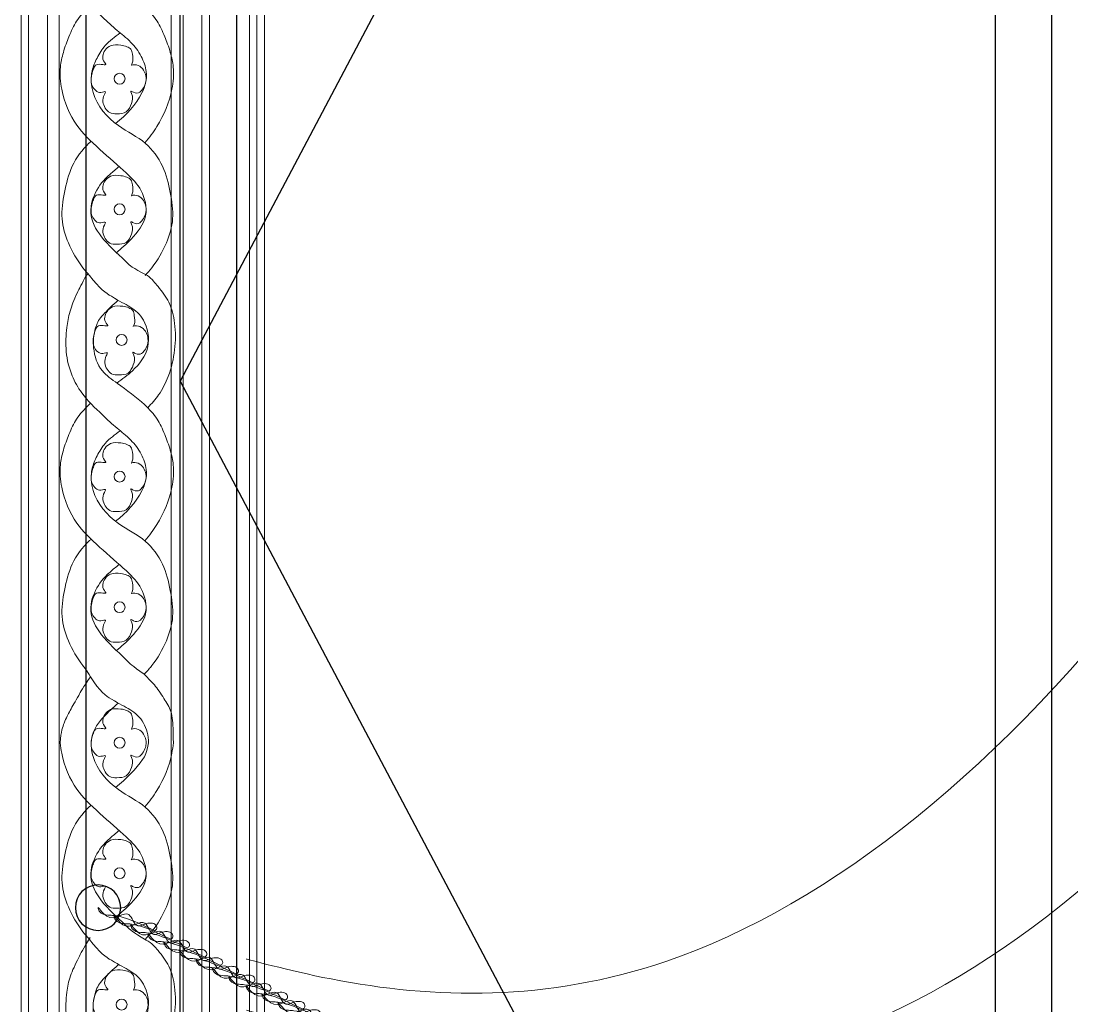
# Model space of a CAD drawing. Header units: inches. Extents: x -12478 to 399182, y -16583 to 525552.
# Drawn here: x 61262 to 61820, y 34328 to 34851 of the extents above; entities that cross this region are included whole.
import ezdxf
from ezdxf.lldxf.tags import DXFTag

# ---------------------------------------------------------------- set-up
doc = ezdxf.new("R2010")
doc.units = ezdxf.units.IN
doc.header["$LTSCALE"] = 1000
doc.header["$MEASUREMENT"] = 0
for name, color, linetype in [('8', 8, 'Continuous'), ('A-DIM', 9, 'Continuous'), ('FURNITURE', 200, 'Continuous'), ('Layer3', 3, 'Continuous'), ('WOOD', 23, 'Continuous'), ('WOOD 01', 34, 'Continuous')]:
    doc.layers.add(name, color=color, linetype=linetype)
for name, color, linetype, lineweight in [('Bronze', 40, 'Continuous', 0), ('Fabric', 253, 'Continuous', 0), ('GRC', 41, 'Continuous', 0)]:
    doc.layers.add(name, color=color, linetype=linetype, lineweight=lineweight)
tags = doc.linetypes.add('DASHED2', pattern=[0.375, 0.25, -0.125]).pattern_tags.tags
tags[6:7] = [DXFTag(74, 4), DXFTag(75, 0), DXFTag(340, '0'), DXFTag(46, 1.0), DXFTag(50, 0.0), DXFTag(44, 0.0), DXFTag(45, 0.0)]
tags[4:5] = [DXFTag(74, 4), DXFTag(75, 0), DXFTag(340, '0'), DXFTag(46, 1.0), DXFTag(50, 0.0), DXFTag(44, 0.0), DXFTag(45, 0.0)]

# ---------------------------------------------------------------- blocks, each defined once
blk = doc.blocks.new('EMBRASSE 2')
at = {"layer": 'FURNITURE', "color": 40, "lineweight": 0, "ltscale": 1000}
for points in [[(5149.87, -9157.81, 0), (5158.42, -9153.85, 0), (5171.67, -9149.69, 0), (5174.54, -9149.5, 0), (5179.31, -9147.4, 0), (5180.01, -9145.71, 0), (5175.38, -9150.08, 0), (5163.66, -9149.21, 0), (5158.91, -9155.22, 0), (5155.15, -9154.24, 0), (5151.87, -9153.71, 0), (5149.27, -9154.89, 0), (5148.85, -9156.67, 0), (5149.87, -9157.81, 0)], [(5132.54, -9166.94, 0), (5141.09, -9162.98, 0), (5154.34, -9158.82, 0), (5157.2, -9158.63, 0), (5161.97, -9156.53, 0), (5162.68, -9154.84, 0), (5158.04, -9159.21, 0), (5146.32, -9158.34, 0), (5141.57, -9164.35, 0), (5137.82, -9163.37, 0), (5134.53, -9162.84, 0), (5131.93, -9164.02, 0), (5131.52, -9165.8, 0), (5132.54, -9166.94, 0)], [(5141.31, -9162.31, 0), (5149.86, -9158.36, 0), (5163.11, -9154.2, 0), (5165.98, -9154, 0), (5170.75, -9151.91, 0), (5171.45, -9150.21, 0), (5166.81, -9154.59, 0), (5155.09, -9153.72, 0), (5150.34, -9159.73, 0), (5146.59, -9158.75, 0), (5143.31, -9158.22, 0), (5140.71, -9159.4, 0), (5140.29, -9161.18, 0), (5141.31, -9162.31, 0)], [(5123.33, -9171.78, 0), (5131.88, -9167.83, 0), (5145.13, -9163.67, 0), (5148, -9163.47, 0), (5152.77, -9161.38, 0), (5153.47, -9159.68, 0), (5148.84, -9164.06, 0), (5137.12, -9163.19, 0), (5132.37, -9169.2, 0), (5128.61, -9168.22, 0), (5125.33, -9167.69, 0), (5122.73, -9168.86, 0), (5122.31, -9170.64, 0), (5123.33, -9171.78, 0)], [(5114.91, -9176.22, 0), (5123.46, -9172.27, 0), (5136.71, -9168.1, 0), (5139.57, -9167.91, 0), (5144.34, -9165.81, 0), (5145.05, -9164.12, 0), (5140.41, -9168.5, 0), (5128.69, -9167.63, 0), (5123.94, -9173.64, 0), (5120.19, -9172.66, 0), (5116.9, -9172.13, 0), (5114.3, -9173.3, 0), (5113.89, -9175.08, 0), (5114.91, -9176.22, 0)], [(5106.54, -9180.79, 0), (5115.09, -9176.84, 0), (5128.34, -9172.67, 0), (5131.21, -9172.48, 0), (5135.98, -9170.38, 0), (5136.68, -9168.69, 0), (5132.05, -9173.06, 0), (5120.33, -9172.19, 0), (5115.58, -9178.21, 0), (5111.82, -9177.22, 0), (5108.54, -9176.69, 0), (5105.94, -9177.87, 0), (5105.52, -9179.65, 0), (5106.54, -9180.79, 0)], [(5097.8, -9185.39, 0), (5106.35, -9181.44, 0), (5119.6, -9177.28, 0), (5122.47, -9177.08, 0), (5127.23, -9174.99, 0), (5127.94, -9173.29, 0), (5123.3, -9177.67, 0), (5111.58, -9176.8, 0), (5106.83, -9182.81, 0), (5103.08, -9181.83, 0), (5099.8, -9181.3, 0), (5097.2, -9182.47, 0), (5096.78, -9184.25, 0), (5097.8, -9185.39, 0)], [(5080.46, -9194.52, 0), (5089.01, -9190.57, 0), (5102.26, -9186.41, 0), (5105.13, -9186.21, 0), (5109.9, -9184.12, 0), (5110.6, -9182.42, 0), (5105.97, -9186.8, 0), (5094.25, -9185.93, 0), (5089.5, -9191.94, 0), (5085.74, -9190.96, 0), (5082.46, -9190.43, 0), (5079.86, -9191.6, 0), (5079.44, -9193.38, 0), (5080.46, -9194.52, 0)], [(5089.24, -9189.9, 0), (5097.79, -9185.95, 0), (5111.04, -9181.79, 0), (5113.91, -9181.59, 0), (5118.67, -9179.5, 0), (5119.38, -9177.8, 0), (5114.74, -9182.18, 0), (5103.02, -9181.31, 0), (5098.27, -9187.32, 0), (5094.52, -9186.34, 0), (5091.23, -9185.81, 0), (5088.64, -9186.98, 0), (5088.22, -9188.76, 0), (5089.24, -9189.9, 0)], [(5071.26, -9199.37, 0), (5079.81, -9195.42, 0), (5093.06, -9191.25, 0), (5095.93, -9191.06, 0), (5100.7, -9188.96, 0), (5101.4, -9187.27, 0), (5096.76, -9191.65, 0), (5085.04, -9190.78, 0), (5080.29, -9196.79, 0), (5076.54, -9195.81, 0), (5073.26, -9195.28, 0), (5070.66, -9196.45, 0), (5070.24, -9198.23, 0), (5071.26, -9199.37, 0)], [(5062.83, -9203.81, 0), (5071.38, -9199.86, 0), (5084.63, -9195.69, 0), (5087.5, -9195.5, 0), (5092.27, -9193.4, 0), (5092.97, -9191.71, 0), (5088.34, -9196.08, 0), (5076.62, -9195.21, 0), (5071.87, -9201.23, 0), (5068.11, -9200.24, 0), (5064.83, -9199.71, 0), (5062.23, -9200.89, 0), (5061.81, -9202.67, 0), (5062.83, -9203.81, 0)], [(5054.24, -9208.34, 0), (5062.79, -9204.38, 0), (5076.04, -9200.22, 0), (5078.91, -9200.02, 0), (5083.67, -9197.93, 0), (5084.38, -9196.23, 0), (5079.74, -9200.61, 0), (5068.02, -9199.74, 0), (5063.27, -9205.75, 0), (5059.52, -9204.77, 0), (5056.24, -9204.24, 0), (5053.64, -9205.42, 0), (5053.22, -9207.2, 0), (5054.24, -9208.34, 0)]]:
    blk.add_spline(points, degree=3, dxfattribs=at)
blk = doc.blocks.new('curtain elev1')
at = {"layer": 'A-DIM'}
blk.add_circle((324541.01, -9150, 0), 12.05, dxfattribs=at)
at = {"layer": 'Fabric', "lineweight": 0}
for points, knots in [([(323533.89, -7402.77, 0), (323599.45, -8278.92, 0), (323669.18, -8620.94, 0), (323926.33, -9075.52, 0), (324146.65, -9251.76, 0), (324316.14, -9247.72, 0), (324462.23, -9204.37, 0)], [407.218474, 407.218474, 407.218474, 407.218474, 756.841523, 881.937441, 1071.680382, 1265.355331, 1265.355331, 1265.355331, 1265.355331]), ([(323592.59, -7406.31, 0), (323660.08, -8168.89, 0), (323725.04, -8542.6, 0), (323998.33, -9025.72, 0), (324218.66, -9201.96, 0), (324388.33, -9197.92, 0), (324462.23, -9177.21, 0), (324462.23, -9177.21, 0), (324462.23, -9177.21, 0), (324462.23, -9177.21, 0)], [365.515274, 365.515274, 365.515274, 365.515274, 756.841523, 881.937441, 1071.680382, 1208.200709, 1265.782785, 1265.782785, 1265.786307, 1265.786307, 1265.786307, 1265.786307])]:
    blk.add_open_spline(points, degree=3, knots=knots, dxfattribs=at)
at = {"layer": 'GRC', "color": 1, "lineweight": 0, "extrusion": (0, 0, -1), "xscale": -1, "zscale": -1}
blk.add_blockref('EMBRASSE 2', (-319361.02, -4.46, 0), dxfattribs=at)
blk = doc.blocks.new('brass accent')
at = {"layer": 'Bronze', "lineweight": 0}
for centre in [(317084.52, 115734.88, 0), (317084.52, 115665.57, 0), (317083.5, 115596.23, 0), (317084.52, 115523.68, 0), (317084.52, 115454.37, 0), (317084.52, 115313.13, 0), (317083.5, 115243.42, 0)]:
    blk.add_circle(centre, 2.9, dxfattribs=at)
for start, end in [(0, 180), (180, 0)]:
    blk.add_arc((317084.52, 115382.44, 0), 2.9, start, end, dxfattribs=at)
for points, knots in [([(317078.33, 115742.09, 0), (317078.31, 115742.1, 0), (317077.2, 115742.51, 0), (317074.44, 115742.32, 0), (317071.71, 115739.76, 0), (317070.34, 115736.23, 0), (317070.44, 115732.45, 0), (317072.02, 115729.62, 0), (317074.04, 115727.24, 0), (317076.35, 115726.98, 0), (317079.02, 115728.86, 0), (317077.17, 115725.25, 0), (317078.03, 115721.98, 0), (317080.46, 115716.52, 0), (317085.59, 115716.25, 0), (317089.86, 115716.37, 0), (317093.23, 115720.33, 0), (317094.06, 115724.26, 0), (317091.4, 115728.66, 0), (317094.93, 115727.12, 0), (317097.35, 115728.49, 0), (317100.19, 115732.11, 0), (317099.56, 115736.83, 0), (317098.34, 115740.44, 0), (317096.74, 115743.6, 0), (317090.31, 115741.4, 0), (317094.26, 115745.12, 0), (317093.12, 115749.7, 0), (317089, 115753.17, 0), (317084.47, 115752.94, 0), (317080.9, 115752.17, 0), (317078.16, 115750.68, 0), (317077.66, 115747.16, 0), (317077.19, 115744.18, 0), (317078.1, 115742.44, 0), (317078.27, 115742.11, 0)], [0.24272, 0.24272, 0.24272, 0.24272, 0.245099, 0.367364, 0.497961, 0.61241, 0.752433, 0.872037, 0.945922, 1.061004, 1.113314, 1.158119, 1.342355, 1.522189, 1.695788, 1.830249, 1.946701, 2.195177, 2.248456, 2.330579, 2.429673, 2.544778, 2.780351, 2.872208, 2.950204, 3.124017, 3.171862, 3.390176, 3.520988, 3.708938, 3.82401, 3.909457, 4.005815, 4.170543, 4.207777, 4.207777, 4.207777, 4.207777]), ([(317078.33, 115672.78, 0), (317078.31, 115672.79, 0), (317077.2, 115673.21, 0), (317074.44, 115673.01, 0), (317071.71, 115670.45, 0), (317070.34, 115666.92, 0), (317070.44, 115663.14, 0), (317072.02, 115660.31, 0), (317074.04, 115657.93, 0), (317076.35, 115657.67, 0), (317079.02, 115659.55, 0), (317077.17, 115655.95, 0), (317078.03, 115652.67, 0), (317080.46, 115647.21, 0), (317085.59, 115646.94, 0), (317089.86, 115647.06, 0), (317093.23, 115651.02, 0), (317094.06, 115654.95, 0), (317091.4, 115659.36, 0), (317094.93, 115657.81, 0), (317097.35, 115659.18, 0), (317100.19, 115662.8, 0), (317099.56, 115667.52, 0), (317098.34, 115671.13, 0), (317096.74, 115674.29, 0), (317090.31, 115672.09, 0), (317094.26, 115675.81, 0), (317093.12, 115680.39, 0), (317089, 115683.86, 0), (317084.47, 115683.63, 0), (317080.9, 115682.86, 0), (317078.16, 115681.37, 0), (317077.66, 115677.85, 0), (317077.19, 115674.87, 0), (317078.1, 115673.13, 0), (317078.27, 115672.81, 0)], [0.24272, 0.24272, 0.24272, 0.24272, 0.245099, 0.367364, 0.497961, 0.61241, 0.752433, 0.872037, 0.945922, 1.061004, 1.113314, 1.158119, 1.342355, 1.522189, 1.695788, 1.830249, 1.946701, 2.195177, 2.248456, 2.330579, 2.429673, 2.544778, 2.780351, 2.872208, 2.950204, 3.124017, 3.171862, 3.390176, 3.520988, 3.708938, 3.82401, 3.909457, 4.005815, 4.170543, 4.207777, 4.207777, 4.207777, 4.207777]), ([(317077.31, 115603.44, 0), (317077.29, 115603.45, 0), (317076.18, 115603.87, 0), (317073.42, 115603.67, 0), (317070.68, 115601.12, 0), (317069.32, 115597.59, 0), (317069.41, 115593.8, 0), (317071, 115590.97, 0), (317073.02, 115588.59, 0), (317075.33, 115588.33, 0), (317078, 115590.21, 0), (317076.15, 115586.61, 0), (317077.01, 115583.34, 0), (317079.43, 115577.87, 0), (317084.57, 115577.6, 0), (317088.84, 115577.72, 0), (317092.21, 115581.68, 0), (317093.04, 115585.61, 0), (317090.38, 115590.02, 0), (317093.91, 115588.47, 0), (317096.33, 115589.84, 0), (317099.16, 115593.46, 0), (317098.54, 115598.18, 0), (317097.31, 115601.79, 0), (317095.72, 115604.96, 0), (317089.29, 115602.75, 0), (317093.23, 115606.47, 0), (317092.1, 115611.05, 0), (317087.98, 115614.52, 0), (317083.45, 115614.29, 0), (317079.88, 115613.53, 0), (317077.14, 115612.03, 0), (317076.64, 115608.51, 0), (317076.17, 115605.53, 0), (317077.08, 115603.79, 0), (317077.24, 115603.47, 0)], [0.24272, 0.24272, 0.24272, 0.24272, 0.245099, 0.367364, 0.497961, 0.61241, 0.752433, 0.872037, 0.945922, 1.061004, 1.113314, 1.158119, 1.342355, 1.522189, 1.695788, 1.830249, 1.946701, 2.195177, 2.248456, 2.330579, 2.429673, 2.544778, 2.780351, 2.872208, 2.950204, 3.124017, 3.171862, 3.390176, 3.520988, 3.708938, 3.82401, 3.909457, 4.005815, 4.170543, 4.207777, 4.207777, 4.207777, 4.207777]), ([(317078.33, 115530.89, 0), (317078.31, 115530.9, 0), (317077.2, 115531.32, 0), (317074.44, 115531.12, 0), (317071.71, 115528.56, 0), (317070.34, 115525.04, 0), (317070.44, 115521.25, 0), (317072.02, 115518.42, 0), (317074.04, 115516.04, 0), (317076.35, 115515.78, 0), (317079.02, 115517.66, 0), (317077.17, 115514.06, 0), (317078.03, 115510.79, 0), (317080.46, 115505.32, 0), (317085.59, 115505.05, 0), (317089.86, 115505.17, 0), (317093.23, 115509.13, 0), (317094.06, 115513.06, 0), (317091.4, 115517.47, 0), (317094.93, 115515.92, 0), (317097.35, 115517.29, 0), (317100.19, 115520.91, 0), (317099.56, 115525.63, 0), (317098.34, 115529.24, 0), (317096.74, 115532.4, 0), (317090.31, 115530.2, 0), (317094.26, 115533.92, 0), (317093.12, 115538.5, 0), (317089, 115541.97, 0), (317084.47, 115541.74, 0), (317080.9, 115540.98, 0), (317078.16, 115539.48, 0), (317077.66, 115535.96, 0), (317077.19, 115532.98, 0), (317078.1, 115531.24, 0), (317078.27, 115530.92, 0)], [0.24272, 0.24272, 0.24272, 0.24272, 0.245099, 0.367364, 0.497961, 0.61241, 0.752433, 0.872037, 0.945922, 1.061004, 1.113314, 1.158119, 1.342355, 1.522189, 1.695788, 1.830249, 1.946701, 2.195177, 2.248456, 2.330579, 2.429673, 2.544778, 2.780351, 2.872208, 2.950204, 3.124017, 3.171862, 3.390176, 3.520988, 3.708938, 3.82401, 3.909457, 4.005815, 4.170543, 4.207777, 4.207777, 4.207777, 4.207777]), ([(317078.33, 115461.58, 0), (317078.31, 115461.59, 0), (317077.2, 115462.01, 0), (317074.44, 115461.81, 0), (317071.71, 115459.26, 0), (317070.34, 115455.73, 0), (317070.44, 115451.94, 0), (317072.02, 115449.11, 0), (317074.04, 115446.73, 0), (317076.35, 115446.47, 0), (317079.02, 115448.35, 0), (317077.17, 115444.75, 0), (317078.03, 115441.48, 0), (317080.46, 115436.01, 0), (317085.59, 115435.74, 0), (317089.86, 115435.86, 0), (317093.23, 115439.82, 0), (317094.06, 115443.75, 0), (317091.4, 115448.16, 0), (317094.93, 115446.61, 0), (317097.35, 115447.98, 0), (317100.19, 115451.6, 0), (317099.56, 115456.32, 0), (317098.34, 115459.93, 0), (317096.74, 115463.1, 0), (317090.31, 115460.89, 0), (317094.26, 115464.61, 0), (317093.12, 115469.19, 0), (317089, 115472.66, 0), (317084.47, 115472.43, 0), (317080.9, 115471.67, 0), (317078.16, 115470.17, 0), (317077.66, 115466.65, 0), (317077.19, 115463.68, 0), (317078.1, 115461.93, 0), (317078.27, 115461.61, 0)], [0.24272, 0.24272, 0.24272, 0.24272, 0.245099, 0.367364, 0.497961, 0.61241, 0.752433, 0.872037, 0.945922, 1.061004, 1.113314, 1.158119, 1.342355, 1.522189, 1.695788, 1.830249, 1.946701, 2.195177, 2.248456, 2.330579, 2.429673, 2.544778, 2.780351, 2.872208, 2.950204, 3.124017, 3.171862, 3.390176, 3.520988, 3.708938, 3.82401, 3.909457, 4.005815, 4.170543, 4.207777, 4.207777, 4.207777, 4.207777]), ([(317099.66, 115382.44, 0), (317099.59, 115383.52, 0), (317099.18, 115385.52, 0), (317098.34, 115387.99, 0), (317096.74, 115391.16, 0), (317090.31, 115388.96, 0), (317094.26, 115392.68, 0), (317093.12, 115397.25, 0), (317089, 115400.73, 0), (317084.47, 115400.5, 0), (317080.9, 115399.73, 0), (317078.16, 115398.24, 0), (317077.66, 115394.72, 0), (317077.19, 115391.74, 0), (317078.1, 115389.99, 0), (317078.27, 115389.67, 0)], [2.671766, 2.671766, 2.671766, 2.671766, 2.780351, 2.872208, 2.950204, 3.124017, 3.171862, 3.390176, 3.520988, 3.708938, 3.82401, 3.909457, 4.005815, 4.170543, 4.207777, 4.207777, 4.207777, 4.207777]), ([(317078.33, 115389.65, 0), (317078.31, 115389.66, 0), (317077.2, 115390.07, 0), (317074.44, 115389.88, 0), (317071.71, 115387.32, 0), (317070.65, 115384.59, 0), (317070.48, 115382.95, 0), (317070.46, 115382.44, 0)], [0.2427204, 0.2427204, 0.2427204, 0.2427204, 0.2450992, 0.367364, 0.4979612, 0.61241, 0.6651752, 0.6651752, 0.6651752, 0.6651752]), ([(317070.46, 115382.44, 0), (317070.45, 115381.58, 0), (317070.69, 115379.56, 0), (317072.02, 115377.18, 0), (317074.04, 115374.8, 0), (317076.35, 115374.54, 0), (317079.02, 115376.42, 0), (317077.17, 115372.81, 0), (317078.03, 115369.54, 0), (317080.46, 115364.08, 0), (317085.59, 115363.81, 0), (317089.86, 115363.93, 0), (317093.23, 115367.89, 0), (317094.06, 115371.82, 0), (317091.4, 115376.22, 0), (317094.93, 115374.68, 0), (317097.35, 115376.04, 0), (317099.5, 115378.79, 0), (317099.74, 115381.18, 0), (317099.66, 115382.44, 0)], [0.665175, 0.665175, 0.665175, 0.665175, 0.752433, 0.872037, 0.945922, 1.061004, 1.113314, 1.158119, 1.342355, 1.522189, 1.695788, 1.830249, 1.946701, 2.195177, 2.248456, 2.330579, 2.429673, 2.544778, 2.671766, 2.671766, 2.671766, 2.671766]), ([(317078.33, 115320.34, 0), (317078.31, 115320.35, 0), (317077.2, 115320.76, 0), (317074.44, 115320.57, 0), (317071.71, 115318.01, 0), (317070.34, 115314.48, 0), (317070.44, 115310.7, 0), (317072.02, 115307.87, 0), (317074.04, 115305.49, 0), (317076.35, 115305.23, 0), (317079.02, 115307.11, 0), (317077.17, 115303.51, 0), (317078.03, 115300.23, 0), (317080.46, 115294.77, 0), (317085.59, 115294.5, 0), (317089.86, 115294.62, 0), (317093.23, 115298.58, 0), (317094.06, 115302.51, 0), (317091.4, 115306.91, 0), (317094.93, 115305.37, 0), (317097.35, 115306.74, 0), (317100.19, 115310.36, 0), (317099.56, 115315.08, 0), (317098.34, 115318.69, 0), (317096.74, 115321.85, 0), (317090.31, 115319.65, 0), (317094.26, 115323.37, 0), (317093.12, 115327.95, 0), (317089, 115331.42, 0), (317084.47, 115331.19, 0), (317080.9, 115330.42, 0), (317078.16, 115328.93, 0), (317077.66, 115325.41, 0), (317077.19, 115322.43, 0), (317078.1, 115320.69, 0), (317078.27, 115320.36, 0)], [0.24272, 0.24272, 0.24272, 0.24272, 0.245099, 0.367364, 0.497961, 0.61241, 0.752433, 0.872037, 0.945922, 1.061004, 1.113314, 1.158119, 1.342355, 1.522189, 1.695788, 1.830249, 1.946701, 2.195177, 2.248456, 2.330579, 2.429673, 2.544778, 2.780351, 2.872208, 2.950204, 3.124017, 3.171862, 3.390176, 3.520988, 3.708938, 3.82401, 3.909457, 4.005815, 4.170543, 4.207777, 4.207777, 4.207777, 4.207777]), ([(317077.31, 115251, 0), (317077.29, 115251.01, 0), (317076.18, 115251.43, 0), (317073.42, 115251.23, 0), (317070.68, 115248.68, 0), (317069.32, 115245.15, 0), (317069.41, 115241.36, 0), (317071, 115238.53, 0), (317073.02, 115236.15, 0), (317075.33, 115235.89, 0), (317078, 115237.77, 0), (317076.15, 115234.17, 0), (317077.01, 115230.9, 0), (317079.43, 115225.43, 0), (317084.57, 115225.16, 0), (317088.84, 115225.28, 0), (317092.21, 115229.24, 0), (317093.04, 115233.17, 0), (317090.38, 115237.58, 0), (317093.91, 115236.03, 0), (317096.33, 115237.4, 0), (317099.16, 115241.02, 0), (317098.54, 115245.74, 0), (317097.31, 115249.35, 0), (317095.72, 115252.51, 0), (317089.29, 115250.31, 0), (317093.23, 115254.03, 0), (317092.1, 115258.61, 0), (317087.98, 115262.08, 0), (317083.45, 115261.85, 0), (317079.88, 115261.09, 0), (317077.14, 115259.59, 0), (317076.64, 115256.07, 0), (317076.17, 115253.09, 0), (317077.08, 115251.35, 0), (317077.24, 115251.03, 0)], [0.24272, 0.24272, 0.24272, 0.24272, 0.245099, 0.367364, 0.497961, 0.61241, 0.752433, 0.872037, 0.945922, 1.061004, 1.113314, 1.158119, 1.342355, 1.522189, 1.695788, 1.830249, 1.946701, 2.195177, 2.248456, 2.330579, 2.429673, 2.544778, 2.780351, 2.872208, 2.950204, 3.124017, 3.171862, 3.390176, 3.520988, 3.708938, 3.82401, 3.909457, 4.005815, 4.170543, 4.207777, 4.207777, 4.207777, 4.207777])]:
    blk.add_open_spline(points, degree=3, knots=knots, dxfattribs=at)
at = {"layer": 'WOOD', "lineweight": 0}
for points, knots in [([(317100.23, 115842.98, 0), (317104.01, 115836.77, 0), (317107.15, 115830.73, 0), (317111.4, 115821.6, 0), (317112.72, 115813.99, 0), (317113.54, 115800.77, 0), (317110.57, 115789.37, 0), (317104.13, 115777.47, 0), (317094.88, 115768.87, 0), (317086.12, 115760.44, 0), (317079.18, 115755.48, 0), (317072.74, 115747.39, 0), (317069.24, 115736.68, 0), (317073.04, 115724.04, 0), (317080.96, 115715.6, 0), (317086.71, 115711.17, 0)], [0.062674, 0.062674, 0.062674, 0.062674, 0.265218, 0.610462, 1.007411, 1.496468, 1.998987, 2.380781, 2.959233, 3.345171, 3.70483, 3.981012, 4.228697, 4.629229, 5.37691, 5.37691, 5.37691, 5.37691]), ([(317085.24, 115828.46, 0), (317088.5, 115825.82, 0), (317093.82, 115820.39, 0), (317097.46, 115815.75, 0), (317099.77, 115802.95, 0), (317095.31, 115791.12, 0), (317084.45, 115783.51, 0), (317071.8, 115774.31, 0), (317064.33, 115765.66, 0), (317060.98, 115758.52, 0), (317057.48, 115749.14, 0), (317055.36, 115739.58, 0), (317056.87, 115725.47, 0), (317061.98, 115712.91, 0), (317068.74, 115703.65, 0), (317071.16, 115700.82, 0)], [0.323924, 0.323924, 0.323924, 0.323924, 0.610462, 1.007411, 1.496468, 1.998987, 2.380781, 2.959233, 3.345171, 3.70483, 3.981012, 4.228697, 4.629229, 5.39027, 5.739901, 5.739901, 5.739901, 5.739901]), ([(317099.95, 115773.81, 0), (317100.21, 115773.57, 0), (317103.27, 115770.76, 0), (317107.67, 115765.66, 0), (317111.03, 115758.52, 0), (317114.52, 115749.14, 0), (317116.65, 115739.58, 0), (317115.14, 115725.47, 0), (317109.19, 115710.86, 0), (317096.64, 115698.61, 0), (317079.75, 115684.03, 0), (317072.84, 115676.83, 0), (317068.27, 115662.15, 0), (317077.5, 115650.07, 0), (317083.63, 115644.68, 0), (317086.18, 115642.55, 0)], [2.923962, 2.923962, 2.923962, 2.923962, 2.959233, 3.345171, 3.70483, 3.981012, 4.228697, 4.629229, 5.39027, 5.986881, 6.507858, 7.008636, 7.490853, 7.950217, 8.304186, 8.304186, 8.304186, 8.304186]), ([(317084.21, 115759.2, 0), (317087, 115757.12, 0), (317092.09, 115753.54, 0), (317096.56, 115746.15, 0), (317100.11, 115737.88, 0), (317099.21, 115723.58, 0), (317087.2, 115709.67, 0), (317070.52, 115702.14, 0), (317060.93, 115688.89, 0), (317057.5, 115674.74, 0), (317055.35, 115660.75, 0), (317059.44, 115646.84, 0), (317065.23, 115636.98, 0), (317069.74, 115631.78, 0), (317070.96, 115630.45, 0)], [3.346929, 3.346929, 3.346929, 3.346929, 3.70483, 3.981012, 4.228697, 4.629229, 5.39027, 5.986881, 6.507858, 7.008636, 7.490853, 7.950217, 8.476278, 8.663685, 8.663685, 8.663685, 8.663685]), ([(317099.65, 115701.7, 0), (317100.03, 115701.37, 0), (317104.14, 115697.69, 0), (317110.51, 115688.89, 0), (317113.93, 115674.74, 0), (317116.09, 115660.75, 0), (317111.99, 115646.84, 0), (317106.2, 115636.98, 0), (317101.7, 115631.78, 0), (317100.47, 115630.45, 0)], [5.933766, 5.933766, 5.933766, 5.933766, 5.986881, 6.507858, 7.008636, 7.490853, 7.950217, 8.476278, 8.663685, 8.663685, 8.663685, 8.663685]), ([(317084.76, 115688.27, 0), (317086.5, 115686.86, 0), (317092.16, 115682.24, 0), (317097.64, 115675.43, 0), (317101.72, 115662.37, 0), (317093.28, 115648.46, 0), (317082.46, 115639.38, 0), (317078.25, 115634.73, 0), (317069.66, 115630.45, 0)], [6.300023, 6.300023, 6.300023, 6.300023, 6.507858, 7.008636, 7.490853, 7.950217, 8.476278, 8.634087, 8.634087, 8.634087, 8.634087]), ([(317069.66, 115630.45, 0), (317067.35, 115628.48, 0), (317063.58, 115623.97, 0), (317057.52, 115616.19, 0), (317054.7, 115604.33, 0), (317054.86, 115590.87, 0), (317057.75, 115577.78, 0), (317063.11, 115567.43, 0), (317067.51, 115562.4, 0), (317069.62, 115560.28, 0)], [0, 0, 0, 0, 0.265218, 0.610462, 1.007411, 1.496468, 1.998987, 2.380781, 2.689248, 2.689248, 2.689248, 2.689248]), ([(317100.47, 115630.45, 0), (317095.08, 115623.28, 0), (317086.19, 115617.51, 0), (317078.37, 115613.87, 0), (317070.5, 115607.19, 0), (317067.4, 115591.79, 0), (317076.59, 115580.06, 0), (317083.03, 115575.49, 0), (317086, 115573.37, 0)], [0.051478, 0.051478, 0.051478, 0.051478, 0.265218, 0.610462, 1.007411, 1.496468, 1.998987, 2.364684, 2.364684, 2.364684, 2.364684]), ([(317102.34, 115630.45, 0), (317104.48, 115626.12, 0), (317107.91, 115619.99, 0), (317111.4, 115610.4, 0), (317112.72, 115602.8, 0), (317113.54, 115589.57, 0), (317110.57, 115578.17, 0), (317104.13, 115566.27, 0), (317094.88, 115557.67, 0), (317086.12, 115549.25, 0), (317079.18, 115544.29, 0), (317072.74, 115536.19, 0), (317069.24, 115525.48, 0), (317073.04, 115512.84, 0), (317080.96, 115504.4, 0), (317086.71, 115499.97, 0)], [0.016235, 0.016235, 0.016235, 0.016235, 0.265218, 0.610462, 1.007411, 1.496468, 1.998987, 2.380781, 2.959233, 3.345171, 3.70483, 3.981012, 4.228697, 4.629229, 5.37691, 5.37691, 5.37691, 5.37691]), ([(317085.24, 115617.27, 0), (317088.5, 115614.62, 0), (317093.82, 115609.19, 0), (317097.46, 115604.55, 0), (317099.37, 115591.79, 0), (317095.31, 115579.92, 0), (317084.45, 115572.31, 0), (317071.8, 115563.12, 0), (317064.33, 115554.46, 0), (317060.98, 115547.32, 0), (317057.48, 115537.94, 0), (317055.36, 115528.39, 0), (317056.87, 115514.27, 0), (317061.98, 115501.71, 0), (317068.74, 115492.45, 0), (317071.16, 115489.62, 0)], [0.323924, 0.323924, 0.323924, 0.323924, 0.610462, 1.007411, 1.496468, 1.998987, 2.380781, 2.959233, 3.345171, 3.70483, 3.981012, 4.228697, 4.629229, 5.39027, 5.739901, 5.739901, 5.739901, 5.739901]), ([(317099.95, 115562.61, 0), (317100.21, 115562.37, 0), (317103.27, 115559.56, 0), (317107.67, 115554.46, 0), (317111.03, 115547.32, 0), (317114.52, 115537.94, 0), (317116.65, 115528.39, 0), (317115.14, 115514.27, 0), (317109.19, 115499.66, 0), (317096.64, 115487.41, 0), (317079.75, 115472.83, 0), (317072.84, 115465.64, 0), (317068.27, 115450.96, 0), (317077.5, 115438.87, 0), (317083.63, 115433.48, 0), (317086.18, 115431.35, 0)], [2.923962, 2.923962, 2.923962, 2.923962, 2.959233, 3.345171, 3.70483, 3.981012, 4.228697, 4.629229, 5.39027, 5.986881, 6.507858, 7.008636, 7.490853, 7.950217, 8.304186, 8.304186, 8.304186, 8.304186]), ([(317084.21, 115548, 0), (317087, 115545.93, 0), (317092.09, 115542.34, 0), (317096.56, 115534.96, 0), (317100.11, 115526.68, 0), (317099.21, 115512.38, 0), (317087.2, 115498.47, 0), (317070.52, 115490.94, 0), (317060.93, 115477.69, 0), (317057.5, 115463.54, 0), (317055.35, 115449.55, 0), (317059.44, 115435.65, 0), (317065.13, 115425.96, 0), (317069.47, 115420.89, 0), (317071.44, 115418.77, 0)], [3.346929, 3.346929, 3.346929, 3.346929, 3.70483, 3.981012, 4.228697, 4.629229, 5.39027, 5.986881, 6.507858, 7.008636, 7.490853, 7.950217, 8.476278, 8.642879, 8.642879, 8.642879, 8.642879]), ([(317099.65, 115490.5, 0), (317100.03, 115490.17, 0), (317104.14, 115486.49, 0), (317110.51, 115477.69, 0), (317113.93, 115463.54, 0), (317116.09, 115449.55, 0), (317111.99, 115435.65, 0), (317106.38, 115426.1, 0), (317102.17, 115421.13, 0), (317100.01, 115417.38, 0)], [5.933766, 5.933766, 5.933766, 5.933766, 5.986881, 6.507858, 7.008636, 7.490853, 7.950217, 8.476278, 8.626185, 8.626185, 8.626185, 8.626185]), ([(317084.76, 115477.07, 0), (317086.5, 115475.67, 0), (317092.16, 115471.04, 0), (317097.64, 115464.23, 0), (317101.72, 115451.17, 0), (317093.28, 115437.26, 0), (317082.51, 115428.22, 0), (317078.32, 115423.6, 0), (317071.44, 115418.77, 0)], [6.300023, 6.300023, 6.300023, 6.300023, 6.507858, 7.008636, 7.490853, 7.950217, 8.476278, 8.628462, 8.628462, 8.628462, 8.628462]), ([(317071.44, 115418.77, 0), (317067.35, 115414.69, 0), (317063.58, 115410.17, 0), (317058.8, 115402.55, 0), (317056.41, 115397.67, 0), (317056.05, 115388.54, 0), (317056, 115382.44, 0)], [0, 0, 0, 0, 0.265218, 0.610462, 1.007411, 1.316854, 1.316854, 1.316854, 1.316854]), ([(317100.01, 115417.38, 0), (317095.08, 115409.49, 0), (317086.19, 115403.71, 0), (317078.37, 115400.08, 0), (317071.28, 115394.06, 0), (317069.14, 115386.19, 0), (317069.18, 115382.44, 0)], [0.051478, 0.051478, 0.051478, 0.051478, 0.265218, 0.610462, 1.007411, 1.374108, 1.374108, 1.374108, 1.374108]), ([(317100.01, 115417.38, 0), (317104.01, 115411.77, 0), (317107.15, 115405.74, 0), (317111.38, 115398.67, 0), (317113.31, 115394.71, 0), (317115.65, 115388.51, 0), (317116, 115382.44, 0)], [0.062674, 0.062674, 0.062674, 0.062674, 0.265218, 0.610462, 1.007411, 1.266036, 1.266036, 1.266036, 1.266036]), ([(317085.24, 115403.47, 0), (317088.5, 115400.83, 0), (317093.82, 115395.39, 0), (317096.97, 115391.37, 0), (317099.23, 115387.05, 0), (317099.61, 115382.44, 0)], [0.323924, 0.323924, 0.323924, 0.323924, 0.610462, 1.007411, 1.339474, 1.339474, 1.339474, 1.339474]), ([(317056, 115382.44, 0), (317056.16, 115380.54, 0), (317057.58, 115371.29, 0), (317061.98, 115360.47, 0), (317068.74, 115351.2, 0), (317071.16, 115348.38, 0)], [4.437571, 4.437571, 4.437571, 4.437571, 4.629229, 5.39027, 5.739901, 5.739901, 5.739901, 5.739901]), ([(317099.61, 115382.44, 0), (317099.65, 115379.97, 0), (317098.2, 115369.97, 0), (317087.2, 115357.23, 0), (317070.52, 115349.7, 0), (317060.93, 115336.45, 0), (317057.5, 115322.3, 0), (317055.35, 115308.31, 0), (317059.44, 115294.4, 0), (317065.23, 115284.54, 0), (317069.74, 115279.34, 0), (317070.96, 115278.01, 0)], [4.376299, 4.376299, 4.376299, 4.376299, 4.629229, 5.39027, 5.986881, 6.507858, 7.008636, 7.490853, 7.950217, 8.476278, 8.663685, 8.663685, 8.663685, 8.663685]), ([(317069.18, 115382.44, 0), (317069.96, 115377.07, 0), (317073.9, 115370.68, 0), (317080.96, 115363.15, 0), (317086.71, 115358.72, 0)], [4.353645, 4.353645, 4.353645, 4.353645, 4.629229, 5.37691, 5.37691, 5.37691, 5.37691]), ([(317116, 115382.44, 0), (317115.85, 115380.54, 0), (317114.43, 115371.29, 0), (317109.19, 115358.42, 0), (317096.64, 115346.17, 0), (317079.75, 115331.59, 0), (317072.84, 115324.39, 0), (317068.27, 115309.71, 0), (317077.5, 115297.62, 0), (317083.63, 115292.24, 0), (317086.18, 115290.11, 0)], [4.437571, 4.437571, 4.437571, 4.437571, 4.629229, 5.39027, 5.986881, 6.507858, 7.008636, 7.490853, 7.950217, 8.304186, 8.304186, 8.304186, 8.304186]), ([(317099.65, 115349.26, 0), (317100.03, 115348.93, 0), (317104.14, 115345.25, 0), (317110.51, 115336.45, 0), (317113.93, 115322.3, 0), (317116.09, 115308.31, 0), (317111.99, 115294.4, 0), (317106.2, 115284.54, 0), (317101.7, 115279.34, 0), (317100.47, 115278.01, 0)], [5.933766, 5.933766, 5.933766, 5.933766, 5.986881, 6.507858, 7.008636, 7.490853, 7.950217, 8.476278, 8.663685, 8.663685, 8.663685, 8.663685]), ([(317084.76, 115335.83, 0), (317086.5, 115334.42, 0), (317092.16, 115329.8, 0), (317097.64, 115322.99, 0), (317101.72, 115309.93, 0), (317093.28, 115296.02, 0), (317082.46, 115286.94, 0), (317078.25, 115282.28, 0), (317070.36, 115277.66, 0)], [6.300023, 6.300023, 6.300023, 6.300023, 6.507858, 7.008636, 7.490853, 7.950217, 8.476278, 8.634087, 8.634087, 8.634087, 8.634087]), ([(317070.36, 115277.66, 0), (317067.35, 115276.04, 0), (317063.58, 115271.53, 0), (317057.52, 115263.75, 0), (317054.7, 115251.89, 0), (317054.86, 115238.43, 0), (317057.75, 115225.34, 0), (317063.11, 115214.99, 0), (317067.51, 115209.96, 0), (317069.62, 115207.84, 0)], [0, 0, 0, 0, 0.265218, 0.610462, 1.007411, 1.496468, 1.998987, 2.380781, 2.689248, 2.689248, 2.689248, 2.689248]), ([(317100.47, 115278.01, 0), (317095.08, 115270.84, 0), (317086.19, 115265.07, 0), (317078.37, 115261.43, 0), (317070.5, 115254.75, 0), (317067.4, 115239.35, 0), (317076.59, 115227.62, 0), (317083.03, 115223.05, 0), (317086, 115220.93, 0)], [0.051478, 0.051478, 0.051478, 0.051478, 0.265218, 0.610462, 1.007411, 1.496468, 1.998987, 2.364684, 2.364684, 2.364684, 2.364684]), ([(317100.23, 115278.96, 0), (317104.01, 115272.75, 0), (317107.15, 115266.72, 0), (317111.4, 115257.58, 0), (317112.72, 115249.98, 0), (317113.54, 115236.76, 0), (317110.57, 115225.35, 0), (317104.13, 115213.45, 0), (317094.88, 115204.86, 0), (317086.12, 115196.43, 0), (317079.18, 115191.47, 0), (317072.74, 115183.37, 0), (317069.24, 115172.66, 0), (317073.04, 115160.02, 0), (317080.96, 115151.58, 0), (317086.71, 115147.15, 0)], [0.062674, 0.062674, 0.062674, 0.062674, 0.265218, 0.610462, 1.007411, 1.496468, 1.998987, 2.380781, 2.959233, 3.345171, 3.70483, 3.981012, 4.228697, 4.629229, 5.37691, 5.37691, 5.37691, 5.37691]), ([(317085.24, 115264.45, 0), (317088.5, 115261.81, 0), (317093.82, 115256.37, 0), (317097.46, 115251.73, 0), (317099.77, 115238.93, 0), (317095.31, 115227.1, 0), (317084.45, 115219.49, 0), (317071.8, 115210.3, 0), (317064.33, 115201.64, 0), (317060.98, 115194.5, 0), (317057.48, 115185.12, 0), (317055.36, 115175.57, 0), (317056.87, 115161.45, 0), (317061.98, 115148.9, 0), (317068.74, 115139.63, 0), (317071.16, 115136.8, 0)], [0.323924, 0.323924, 0.323924, 0.323924, 0.610462, 1.007411, 1.496468, 1.998987, 2.380781, 2.959233, 3.345171, 3.70483, 3.981012, 4.228697, 4.629229, 5.39027, 5.739901, 5.739901, 5.739901, 5.739901])]:
    blk.add_open_spline(points, degree=3, knots=knots, dxfattribs=at)
blk.add_open_spline([(317101.2, 115631.25, 0), (317101.57, 115630.99, 0), (317101.95, 115630.72, 0), (317102.34, 115630.45, 0)], degree=3, dxfattribs=at)

msp = doc.modelspace()

# ---------------------------------------------------------------- linework, layer by layer
at = {"layer": '8', "linetype": 'DASHED2', "ltscale": 200, "elevation": 0.01}
for points in [[(61346.55, 35535.09), (61809.05, 35535.09), (61809.05, 33784.59), (61346.55, 33784.59)], [(61376.55, 35505.09), (61779.05, 35505.09), (61779.05, 33814.59), (61376.55, 33814.59)]]:
    msp.add_lwpolyline(points, close=True, dxfattribs=at)
msp.add_lwpolyline([(61809.05, 35535.09), (61346.55, 34659.84), (61809.05, 33784.59)], dxfattribs=at)
at = {"layer": 'Layer3', "elevation": 0}
msp.add_lwpolyline([(63396.55, 35585.09), (63396.55, 33185.09), (61296.55, 33185.09), (61296.55, 35585.1)], dxfattribs=at)
at = {"layer": 'WOOD 01', "lineweight": 0, "ltscale": 500, "elevation": 0}
for points in [[(63428.79, 33390.09), (63428.79, 35224.27, 1.002257), (61262.03, 35224.27), (61262.03, 33390.09)], [(63424.79, 33390.09), (63424.79, 35224.27, 1.002261), (61266.03, 35224.27), (61266.03, 33390.09)], [(63414.79, 33390.09), (63414.79, 35224.28, 1.002271), (61276.03, 35224.28), (61276.03, 33390.09)], [(63408.48, 33390.09), (63408.48, 35224.29, 1.002278), (61282.34, 35224.29), (61282.34, 33390.09)], [(63349.1, 33390.09), (63349.1, 35224.36, 1.002344), (61341.72, 35224.36), (61341.72, 33390.09)], [(63342.79, 33390.09), (63342.79, 35224.37, 1.002352), (61348.03, 35224.37), (61348.03, 33390.09)], [(63332.79, 33390.09), (63332.79, 35224.38, 1.002364), (61358.03, 35224.38), (61358.03, 33390.09)], [(63328.79, 33390.09), (63328.79, 35224.38, 1.002369), (61362.03, 35224.38), (61362.03, 33390.09)], [(63307.56, 33390.09), (63307.56, 35224.41, 1.002395), (61383.26, 35224.41), (61383.26, 33390.09)], [(63303.56, 33390.09), (63303.56, 35224.41, 1.0024), (61387.26, 35224.41), (61387.26, 33390.09)], [(63299.56, 33390.09), (63299.56, 35224.42, 1.002405), (61391.26, 35224.42), (61391.26, 33390.09)]]:
    msp.add_lwpolyline(points, format="xyb", dxfattribs=at)

# ---------------------------------------------------------------- block references
at = {"xscale": -1}
for name, p in [('curtain elev1', (385843.93, 43530.32, 0)), ('brass accent', (378398.89, -80914.55, 0))]:
    msp.add_blockref(name, p, dxfattribs=at)

doc.saveas('drawing.dxf')
